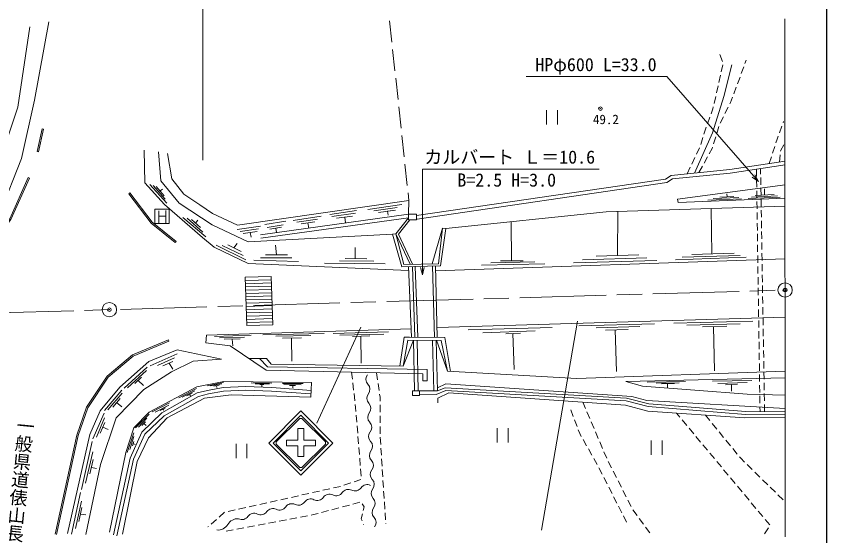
# Model space of a CAD drawing. Units: millimetres, scale not verified. Extents: x 40000 to 680000, y 20000 to 380000.
# Drawn here: x 466356 to 579000, y 259562 to 331708 of the extents above; entities that cross this region are included whole.
import ezdxf
from ezdxf.enums import TextEntityAlignment as Align

# ---------------------------------------------------------------- set-up
doc = ezdxf.new("R2010")
doc.units = ezdxf.units.MM
doc.header["$LTSCALE"] = 1000
doc.header["$PDMODE"] = 32
doc.header["$PDSIZE"] = 500
doc.linetypes.add('CHAIN', pattern=[18.5, 12, -1.5, 3.5, -1.5])
for name, color, linetype, lineweight in [('M-BGD', 7, 'Continuous', 13), ('M-BMK', 2, 'CHAIN', 13), ('M-STR-HTXT', 7, 'Continuous', 13), ('M-STR-STRC', 7, 'Continuous', 13), ('M-TTL-BAND', 7, 'Continuous', 25), ('M-WORK', 1, 'Continuous', 13)]:
    doc.layers.add(name, color=color, linetype=linetype, lineweight=lineweight)
doc.layers.add('M-BMK-HTXT', color=7, linetype='Continuous')
doc.layers.add('M-OTRS', color=6, linetype='Continuous')
doc.styles.add('@ＭＳ ゴシック', font='')
doc.styles.add('ＭＳ ゴシック', font='')
doc.styles.get('@ＭＳ ゴシック').set_extended_font_data('@MS Gothic')
doc.styles.get('ＭＳ ゴシック').set_extended_font_data('MS Gothic')

msp = doc.modelspace()

# ---------------------------------------------------------------- linework, layer by layer
at = {"layer": 'M-BGD'}
msp.add_line((573230, 259416), (573187, 331355), dxfattribs=at)
for centre in [(573210, 293690), (479309, 290959)]:
    msp.add_circle(centre, 1000, dxfattribs=at)
for p in [(573210, 293690), (479309, 290959)]:
    msp.add_point(p, dxfattribs=at)
at = {"layer": 'M-BMK'}
msp.add_line((462368, 290466), (573210, 293690), dxfattribs=at)
at = {"layer": 'M-OTRS'}
msp.add_point((573210, 293690), dxfattribs=at)
at = {"layer": 'M-STR-HTXT'}
for p, q in [((492296, 311720), (492296, 342526)), ((556767, 323327), (537235, 323327)), ((569488, 308780), (556767, 323327)), ((522798, 295796), (522798, 310487)), ((522798, 310487), (547388, 310487)), ((569488, 308780), (568642, 309368)), ((569488, 308780), (569018, 309697)), ((522798, 295796), (522548, 296796)), ((522798, 295796), (523048, 296796))]:
    msp.add_line(p, q, dxfattribs=at)
at = {"layer": 'M-STR-STRC'}
for p, q in [((498188, 295457), (501808, 295566)), ((498389, 288748), (498188, 295457)), ((501808, 295566), (502009, 288857)), ((498201, 295008), (501822, 295116)), ((498215, 294558), (501835, 294666)), ((498228, 294108), (501849, 294217)), ((498242, 293658), (501862, 293767)), ((498255, 293208), (501876, 293317)), ((498269, 292759), (501889, 292867)), ((498282, 292309), (501903, 292418)), ((498296, 291859), (501916, 291968)), ((498309, 291409), (501929, 291518)), ((498323, 290960), (501943, 291068)), ((498336, 290510), (501956, 290618)), ((498350, 290060), (501970, 290169)), ((498363, 289610), (501983, 289719)), ((498377, 289160), (501997, 289269)), ((502009, 288857), (498389, 288748)), ((514244, 288527), (508111, 275222)), ((544359, 289375), (539358, 260347)), ((505765, 275852), (502498, 272585)), ((507927, 272839), (506316, 272839)), ((501459, 272436), (505914, 267982)), ((502053, 272436), (505914, 268576))]:
    msp.add_line(p, q, dxfattribs=at)
for points in [[(505914, 267982), (510368, 272436), (505914, 276891), (501459, 272436)], [(505914, 268576), (509775, 272436), (505914, 276297), (502053, 272436)], [(502498, 272585), (502498, 272288), (505765, 269021), (506062, 269021), (509329, 272288), (509329, 272585), (506062, 275852), (505765, 275852)], [(506316, 272839), (506316, 274475), (505511, 274475), (505511, 272839), (503900, 272839), (503900, 272034), (505511, 272034), (505511, 270549), (506316, 270549), (506316, 272034), (507927, 272034), (507927, 272839)]]:
    msp.add_lwpolyline(points, dxfattribs=at)
at = {"layer": 'M-TTL-BAND'}
msp.add_line((579000, 20000), (579000, 370000), dxfattribs=at)
at = {"layer": 'M-WORK'}
for p, q in [((466601, 319096), (468259, 330246)), ((468880, 320047), (470881, 330911)), ((518562, 328083), (518241, 331066)), ((518990, 324106), (518669, 327089)), ((564490, 325440), (564153, 326382)), ((567632, 325142), (567799, 325596)), ((564336, 323988), (564558, 324963)), ((564712, 320564), (565798, 324967)), ((567113, 323735), (567459, 324673)), ((564004, 322525), (564225, 323500)), ((519418, 320129), (519097, 323112)), ((566594, 322327), (566940, 323265)), ((563671, 321063), (563893, 322038)), ((566075, 320920), (566421, 321858)), ((467088, 311944), (468880, 320047)), ((563111, 315532), (564712, 320564)), ((563339, 319600), (563560, 320575)), ((565627, 319706), (565901, 320451)), ((461965, 305459), (466601, 319096)), ((519846, 316152), (519525, 319135)), ((562918, 318163), (563168, 318849)), ((563168, 318849), (563228, 319112)), ((564852, 318186), (565306, 319077)), ((565533, 319522), (565627, 319706)), ((540072, 318685), (540072, 316685)), ((541572, 316685), (541572, 318685)), ((562403, 316755), (562746, 317694)), ((564171, 316850), (564625, 317741)), ((572946, 316924), (573003, 317076)), ((469275, 312900), (469946, 316053)), ((469470, 312858), (470141, 316012)), ((470141, 316012), (469946, 316053)), ((560600, 309931), (563111, 315532)), ((561920, 315335), (562082, 315875)), ((562082, 315875), (562231, 316285)), ((563708, 315424), (564005, 316379)), ((572423, 315518), (572772, 316455)), ((520274, 312175), (519953, 315158)), ((561489, 313898), (561776, 314856)), ((563262, 313992), (563559, 314947)), ((571924, 314104), (572088, 314617)), ((572088, 314617), (572249, 315050)), ((560883, 312530), (561319, 313430)), ((562670, 312622), (563054, 313321)), ((563054, 313321), (563114, 313515)), ((571467, 312675), (571771, 313628)), ((572603, 313131), (573028, 313839)), ((469470, 312858), (469275, 312900)), ((484160, 313126), (484246, 308581)), ((486133, 312895), (486476, 308835)), ((487362, 312666), (487991, 309121)), ((560229, 311180), (560665, 312080)), ((561947, 311308), (562429, 312184)), ((571010, 311247), (571314, 312199)), ((572450, 311464), (572541, 312460)), ((572587, 312958), (572603, 313131)), ((464166, 304542), (467088, 311944)), ((520702, 308198), (520381, 311181)), ((565517, 310418), (573199, 311577)), ((565579, 309922), (573199, 311071)), ((557376, 309612), (565517, 310418)), ((557545, 309126), (565579, 309922)), ((559576, 309830), (560011, 310730)), ((561225, 309993), (561707, 310869)), ((569221, 310471), (569236, 309471)), ((569809, 309792), (569796, 310558)), ((468187, 309212), (468004, 309293)), ((486476, 308835), (488992, 305748)), ((487991, 309121), (489649, 307006)), ((522003, 304030), (556588, 309103)), ((556588, 309103), (557376, 309612)), ((556768, 308624), (557545, 309126)), ((569244, 308971), (569259, 307972)), ((569833, 308292), (569817, 309292)), ((484246, 308581), (486952, 305541)), ((484921, 308352), (487284, 305734)), ((485398, 308188), (487036, 306324)), ((485827, 308086), (486934, 306776)), ((486348, 307470), (486686, 307691)), ((522076, 303536), (556768, 308624)), ((558232, 306307), (573201, 308303)), ((569858, 306793), (569842, 307792)), ((570366, 306867), (570341, 307743)), ((482007, 307046), (482166, 307167)), ((489649, 307006), (491879, 305519)), ((520926, 306110), (520809, 307203)), ((573202, 306426), (558346, 305850)), ((563217, 306388), (566758, 306552)), ((564149, 306574), (566102, 306676)), ((565133, 306625), (565109, 307026)), ((568093, 306399), (572498, 306591)), ((568534, 306602), (572137, 306783)), ((569053, 306794), (571696, 306941)), ((569266, 307472), (569281, 306472)), ((486952, 305541), (492251, 300966)), ((488992, 305748), (493566, 302717)), ((491879, 305519), (493633, 304318)), ((497102, 302679), (520926, 306110)), ((515221, 304865), (519948, 305551)), ((520885, 304210), (520926, 306110)), ((548325, 304526), (573203, 305336)), ((558346, 305850), (558232, 306307)), ((562488, 306184), (567164, 306371)), ((569289, 305972), (569304, 304972)), ((569883, 305293), (569866, 306293)), ((487631, 304921), (485631, 304921)), ((485631, 304921), (485631, 302921)), ((486172, 303006), (486172, 304705)), ((487163, 304716), (487163, 303011)), ((487631, 302921), (487631, 304921)), ((493633, 304318), (497102, 302679)), ((500304, 301367), (520885, 304210)), ((509935, 304179), (513645, 304712)), ((510240, 303899), (513518, 304356)), ((516060, 304674), (519312, 305132)), ((516720, 304445), (519058, 304776)), ((519058, 304776), (517945, 304618)), ((517945, 304618), (518067, 304090)), ((520885, 304210), (522003, 304210)), ((520885, 303448), (520885, 304210)), ((522003, 304210), (522003, 303448)), ((526069, 302241), (548325, 304526)), ((549936, 298484), (549939, 304578)), ((563017, 298698), (562912, 305001)), ((569311, 304472), (569326, 303472)), ((569908, 303793), (569891, 304793)), ((486172, 303921), (487163, 303921)), ((489508, 303777), (492710, 301058)), ((490118, 303650), (492303, 301744)), ((490728, 303473), (491973, 302380)), ((491294, 302976), (491617, 303371)), ((500372, 300872), (520885, 303705)), ((500901, 302781), (503823, 303264)), ((504865, 303353), (508728, 303937)), ((505348, 303099), (508220, 303505)), ((505933, 302870), (507839, 303149)), ((506903, 303012), (507033, 302297)), ((510875, 303645), (513112, 303950)), ((512008, 303799), (512136, 303002)), ((519119, 301498), (520885, 303705)), ((519469, 301456), (521063, 303448)), ((522003, 303448), (520885, 303448)), ((535170, 297751), (535162, 303174)), ((569932, 302293), (569916, 303293)), ((485631, 302921), (487631, 302921)), ((493566, 302717), (498598, 300373)), ((497064, 302095), (500291, 302578)), ((497496, 301815), (500011, 302196)), ((501231, 302349), (503442, 302730)), ((501612, 302146), (503239, 302425)), ((503239, 302425), (502415, 302284)), ((502415, 302284), (502532, 301675)), ((524145, 297327), (525613, 302274)), ((525046, 297344), (525613, 302274)), ((525332, 297057), (526069, 302241)), ((525613, 302274), (526069, 302241)), ((569334, 302972), (569349, 301972)), ((492251, 300966), (493871, 299651)), ((497902, 301536), (499859, 301815)), ((498598, 300373), (518649, 301466)), ((498859, 301672), (498995, 301027)), ((518649, 301466), (519119, 301498)), ((518649, 301466), (519945, 296929)), ((519119, 301498), (520211, 297254)), ((521097, 297270), (519119, 301498)), ((521425, 297276), (519469, 301456)), ((569356, 301472), (569371, 300472)), ((569957, 300793), (569941, 301793)), ((488448, 300286), (488574, 300441)), ((493871, 299651), (498598, 297364)), ((494127, 299896), (498269, 297863)), ((494965, 299870), (497913, 298473)), ((495753, 299947), (497608, 299032)), ((496599, 299529), (497075, 300150)), ((502513, 298574), (502411, 299896)), ((569379, 299972), (569394, 298973)), ((569982, 299294), (569965, 300293)), ((500988, 298574), (504063, 298574)), ((513448, 298024), (513447, 299597)), ((546966, 298382), (552887, 298585)), ((560225, 298602), (566121, 298805)), ((570007, 297794), (569990, 298794)), ((499387, 297812), (505588, 297634)), ((500327, 298168), (504673, 298168)), ((509190, 297424), (517614, 297310)), ((511287, 297742), (516064, 297691)), ((512049, 298047), (515099, 297996)), ((524645, 296361), (573207, 298008)), ((532324, 297480), (538406, 297598)), ((533679, 297751), (536813, 297751)), ((543814, 297467), (555377, 297797)), ((545060, 297899), (553980, 298178)), ((557955, 297890), (567815, 298229)), ((558886, 298263), (566968, 298500)), ((569401, 298473), (569416, 297473)), ((498598, 297364), (520878, 296414)), ((519945, 296929), (525332, 297057)), ((520211, 297254), (525046, 297344)), ((520856, 296951), (521283, 287129)), ((521417, 296960), (521759, 287126)), ((521817, 296974), (522160, 287123)), ((524229, 297030), (524470, 287106)), ((524629, 297040), (524870, 287103)), ((531019, 297132), (539812, 297335)), ((569423, 296973), (569438, 295973)), ((570032, 296294), (570015, 297294)), ((569446, 295473), (569461, 294473)), ((570056, 294794), (570040, 295794)), ((570081, 293294), (570065, 294294)), ((569468, 293973), (569483, 292973)), ((569491, 292473), (569506, 291473)), ((570106, 291795), (570089, 292794)), ((569513, 290974), (569528, 289974)), ((570131, 290295), (570114, 291295)), ((524837, 288471), (573212, 289931)), ((570155, 288795), (570139, 289795)), ((529183, 288139), (540848, 288495)), ((544526, 288705), (555073, 289009)), ((546940, 288425), (553014, 288603)), ((557755, 289107), (568733, 289386)), ((559534, 288802), (566980, 288980)), ((561719, 288573), (565124, 288675)), ((563262, 288619), (563417, 282466)), ((569536, 289474), (569551, 288474)), ((492805, 287439), (521232, 288292)), ((493929, 287245), (498995, 287398)), ((500621, 287461), (509143, 287648)), ((502434, 287258), (507313, 287377)), ((510400, 287671), (518074, 287874)), ((511349, 287433), (517431, 287569)), ((513077, 287247), (515499, 287315)), ((514243, 287280), (514284, 283524)), ((531191, 287758), (538459, 288012)), ((534401, 287605), (536434, 287690)), ((535368, 287646), (535549, 282629)), ((548262, 288095), (551413, 288222)), ((549614, 288149), (549793, 282364)), ((569558, 287974), (569573, 286974)), ((570180, 287295), (570164, 288295)), ((487587, 286577), (487510, 286761)), ((494624, 287042), (498063, 287144)), ((495234, 286856), (497487, 286907)), ((496385, 286882), (496437, 285958)), ((503366, 286987), (505992, 287055)), ((504626, 287020), (504662, 283793)), ((520283, 287121), (519657, 283128)), ((520780, 286733), (520113, 283122)), ((520113, 283122), (521579, 286715)), ((520993, 287132), (520283, 287121)), ((520780, 286733), (525398, 286699)), ((520993, 287132), (525913, 287095)), ((521579, 286715), (521694, 279695)), ((522079, 286724), (522194, 279703)), ((524204, 286708), (524397, 279696)), ((524704, 286704), (524897, 279693)), ((526302, 282400), (524760, 286704)), ((525398, 286699), (526302, 282400)), ((525913, 287095), (526716, 282377)), ((569581, 286474), (569596, 285474)), ((570205, 285795), (570188, 286795)), ((488707, 285361), (484781, 283760)), ((488707, 285361), (494868, 284087)), ((496094, 285915), (501075, 282551)), ((570230, 284296), (570213, 285295)), ((484952, 283139), (488713, 284841)), ((485969, 283215), (488357, 284257)), ((498657, 284184), (501145, 284187)), ((501263, 283037), (500157, 284186)), ((501145, 284187), (501792, 283374)), ((569603, 284974), (569618, 283974)), ((484781, 283760), (480740, 280177)), ((481348, 280068), (484533, 282965)), ((486731, 283139), (488129, 283774)), ((487635, 283549), (488103, 282707)), ((523454, 282653), (501263, 283037)), ((501792, 283374), (520113, 283122)), ((569626, 283474), (569641, 282474)), ((570254, 282796), (570238, 283796)), ((481822, 280102), (484465, 282508)), ((484095, 279892), (487945, 282331)), ((501075, 282551), (522874, 282058)), ((512958, 282282), (513073, 281289)), ((516430, 282204), (516574, 281214)), ((522874, 282058), (522859, 281086)), ((523451, 281087), (523454, 282653)), ((526302, 282400), (544275, 281390)), ((544275, 281390), (573216, 282399)), ((569648, 281975), (569663, 280975)), ((570279, 281296), (570263, 282296)), ((482855, 280712), (483787, 281593)), ((483309, 281141), (484041, 280407)), ((495222, 280971), (491457, 280256)), ((492911, 280404), (495170, 280841)), ((493288, 280374), (494929, 280683)), ((493800, 280359), (494545, 280494)), ((507382, 280838), (495222, 280971)), ((498986, 280784), (501877, 280762)), ((499573, 280668), (501568, 280653)), ((500213, 280577), (500770, 280570)), ((500507, 280573), (500507, 280268)), ((503360, 280722), (506228, 280700)), ((503563, 280564), (505957, 280541)), ((507382, 280838), (507301, 278822)), ((513130, 280792), (513244, 279799)), ((516646, 280720), (516790, 279730)), ((522859, 281086), (523451, 281087)), ((524885, 280110), (526064, 280645)), ((526064, 280645), (551930, 278913)), ((573217, 281505), (551055, 280986)), ((551055, 280986), (553393, 280326)), ((554039, 280873), (559385, 280971)), ((555274, 280745), (558489, 280813)), ((556042, 280647), (557842, 280692)), ((556870, 280668), (556878, 280150)), ((563131, 281022), (568570, 281141)), ((563860, 280717), (567943, 280853)), ((564927, 280531), (566604, 280599)), ((565741, 280564), (565740, 279650)), ((570304, 279796), (570288, 280796)), ((480740, 280177), (478034, 276898)), ((478637, 276972), (481051, 279767)), ((480264, 275927), (484095, 279892)), ((491457, 280256), (484825, 276749)), ((488948, 278714), (491404, 280035)), ((489428, 278787), (491156, 279702)), ((490083, 278990), (490806, 279363)), ((494181, 280428), (494244, 280148)), ((504331, 280428), (505167, 280428)), ((504794, 280428), (504794, 280101)), ((521414, 279690), (522397, 279707)), ((521425, 279046), (521414, 279690)), ((522397, 279707), (522408, 279063)), ((522397, 279707), (524897, 279693)), ((524726, 279194), (526038, 279718)), ((524897, 279693), (525972, 280123)), ((524933, 278694), (526483, 279431)), ((525972, 280123), (551183, 278680)), ((526038, 279718), (551121, 278283)), ((526483, 279431), (551011, 277717)), ((553393, 280326), (567942, 279233)), ((569671, 280475), (569686, 279475)), ((479094, 277048), (481077, 279352)), ((479772, 277438), (480805, 278641)), ((487346, 275933), (492531, 278652)), ((490447, 279178), (490568, 279002)), ((492531, 278652), (496209, 279154)), ((496209, 279154), (507301, 278822)), ((513302, 279302), (513416, 278309)), ((516863, 279235), (516927, 278794)), ((516927, 278794), (516927, 278240)), ((522408, 279063), (521425, 279046)), ((522405, 279207), (524726, 279194)), ((524933, 278033), (524933, 278694)), ((551121, 278283), (554192, 277496)), ((551183, 278680), (554258, 277892)), ((551930, 278913), (553980, 278364)), ((553980, 278364), (573219, 277226)), ((567942, 279233), (573218, 279107)), ((569693, 278975), (569708, 277975)), ((570329, 278296), (570312, 279296)), ((480304, 278057), (481026, 277472)), ((485249, 276768), (487638, 278022)), ((485655, 276717), (487553, 277717)), ((486378, 276960), (487090, 277310)), ((486745, 277141), (486853, 277005)), ((513473, 277812), (513525, 277364)), ((513525, 277364), (513569, 276817)), ((516927, 277740), (516927, 276740)), ((545076, 278132), (545471, 277213)), ((551011, 277717), (554115, 276849)), ((554192, 277496), (567709, 276425)), ((554258, 277892), (567727, 276825)), ((569716, 277475), (569726, 276803)), ((570354, 276797), (570337, 277796)), ((478034, 276898), (476604, 273640)), ((477023, 273020), (478573, 276603)), ((484825, 276749), (482709, 274529)), ((482954, 274530), (484818, 276462)), ((513609, 276318), (513689, 275321)), ((516927, 276240), (516927, 275240)), ((543408, 277071), (543762, 276136)), ((545668, 276754), (546063, 275835)), ((554115, 276849), (567599, 275962)), ((558578, 276033), (558116, 276586)), ((562134, 276321), (562767, 275547)), ((567599, 275962), (573220, 276012)), ((567709, 276425), (573220, 276366)), ((567727, 276825), (573220, 276766)), ((477506, 273274), (478624, 275943)), ((478040, 273833), (478650, 275282)), ((478091, 269466), (480264, 275927)), ((483361, 274649), (484530, 275886)), ((483819, 274886), (484310, 275377)), ((484073, 275140), (484411, 274886)), ((484729, 273182), (487346, 275933)), ((543940, 275669), (544294, 274734)), ((546261, 275375), (546655, 274457)), ((559539, 274882), (558898, 275649)), ((563084, 275160), (563717, 274386)), ((478377, 274635), (479132, 274316)), ((482709, 274529), (481613, 271127)), ((482679, 273870), (481798, 271142)), ((513729, 274823), (513809, 273826)), ((516927, 274740), (516927, 273740)), ((533215, 274507), (533215, 272507)), ((534715, 272507), (534715, 274507)), ((544472, 274266), (544666, 273755)), ((544666, 273755), (544888, 273360)), ((546853, 273997), (547248, 273079)), ((560501, 273731), (559860, 274498)), ((564034, 273999), (564667, 273225)), ((476604, 273640), (473498, 259898)), ((475416, 265974), (476915, 272658)), ((482696, 273361), (482137, 271549)), ((482713, 272650), (482510, 272074)), ((483166, 269866), (484729, 273182)), ((513850, 273328), (513930, 272331)), ((516942, 273240), (517005, 272242)), ((545134, 272925), (545625, 272054)), ((547445, 272619), (547840, 271700)), ((554615, 272809), (554615, 270809)), ((556115, 270809), (556115, 272809)), ((561462, 272579), (560821, 273347)), ((564984, 272838), (565617, 272064)), ((482608, 272353), (482899, 272243)), ((496913, 272342), (496913, 270342)), ((498413, 270342), (498413, 272342)), ((513970, 271833), (514050, 270836)), ((517037, 271743), (517100, 270745)), ((545871, 271618), (546362, 270747)), ((562424, 271428), (561783, 272196)), ((565933, 271677), (566567, 270903)), ((475975, 266889), (476991, 271209)), ((481613, 271127), (479302, 260063)), ((548037, 271241), (548432, 270322)), ((563386, 270277), (562745, 271044)), ((566883, 270516), (567041, 270324)), ((476033, 259746), (478091, 269466)), ((476610, 268160), (477068, 270142)), ((481108, 259764), (483166, 269866)), ((514090, 270337), (514170, 269341)), ((517132, 270246), (517195, 269248)), ((546608, 270312), (547099, 269441)), ((548640, 269868), (549094, 268977)), ((564347, 269126), (563706, 269893)), ((567041, 270324), (567577, 269798)), ((567934, 269448), (568648, 268747)), ((476814, 269043), (477500, 268922)), ((514210, 268842), (514291, 267846)), ((517226, 268749), (517290, 267751)), ((547333, 268999), (547788, 268108)), ((549320, 268531), (549773, 267639)), ((565309, 267974), (564668, 268742)), ((569004, 268397), (569718, 267697)), ((514261, 267393), (513316, 267065)), ((517321, 267252), (517385, 266254)), ((548015, 267663), (548470, 266773)), ((550000, 267194), (550453, 266302)), ((566270, 266823), (565629, 267591)), ((570075, 267346), (570789, 266646)), ((509959, 266095), (508983, 265878)), ((511423, 266421), (510447, 266204)), ((512844, 266901), (511899, 266573)), ((548698, 266327), (549153, 265437)), ((550680, 265857), (551133, 264965)), ((567232, 265672), (566591, 266440)), ((571146, 266296), (571859, 265595)), ((474044, 259782), (475289, 265576)), ((504102, 264791), (503126, 264574)), ((505567, 265117), (504590, 264900)), ((507031, 265443), (506055, 265226)), ((508495, 265769), (507519, 265552)), ((517416, 265755), (517441, 265357)), ((517441, 265357), (517483, 264758)), ((549380, 264992), (549835, 264101)), ((568194, 264521), (567553, 265288)), ((572216, 265245), (572930, 264545)), ((474577, 260570), (475416, 264382)), ((499710, 263813), (498734, 263596)), ((501174, 264139), (500198, 263922)), ((502638, 264465), (501662, 264248)), ((511687, 263573), (512653, 263831)), ((513136, 263960), (514102, 264218)), ((514447, 264012), (514697, 263584)), ((517518, 264259), (517587, 263261)), ((550063, 263656), (550518, 262765)), ((551359, 264519), (551812, 263628)), ((569155, 263370), (568514, 264137)), ((475069, 261536), (475475, 263467)), ((475287, 262573), (476051, 262450)), ((495323, 262824), (494572, 262165)), ((496782, 263161), (495806, 262944)), ((498246, 263487), (497270, 263270)), ((507334, 262436), (507664, 262498)), ((507664, 262498), (508306, 262669)), ((508789, 262798), (509755, 263057)), ((510238, 263186), (511204, 263444)), ((514461, 262608), (514297, 261926)), ((514697, 263584), (514579, 263094)), ((517622, 262762), (517691, 261765)), ((552039, 263182), (552042, 263177)), ((552042, 263177), (552632, 262377)), ((570117, 262218), (569476, 262986)), ((494196, 261835), (493445, 261175)), ((501438, 261323), (502421, 261509)), ((502912, 261601), (503895, 261787)), ((504386, 261879), (505369, 262065)), ((505860, 262157), (506843, 262343)), ((514297, 261926), (514414, 261652)), ((550745, 262320), (551184, 261461)), ((552929, 261975), (553522, 261170)), ((571078, 261067), (570437, 261835)), ((493069, 260845), (492998, 260782)), ((495542, 260211), (496525, 260396)), ((497016, 260489), (497999, 260674)), ((498490, 260767), (499473, 260952)), ((499964, 261045), (500947, 261230)), ((514611, 261192), (514640, 261126)), ((517726, 261266), (517727, 261240)), ((553819, 260767), (554412, 259963)), ((570347, 259839), (570916, 260662))]:
    msp.add_line(p, q, dxfattribs=at)
for points in [[(458986, 298657), (463052, 300483), (465451, 303569), (468004, 309293)], [(459068, 298474), (463179, 300321), (465623, 303466), (468187, 309212)], [(488448, 300286), (485127, 302970), (482007, 307046)], [(488574, 300441), (485272, 303110), (482166, 307167)], [(492805, 287439), (492701, 286373), (496094, 285915)], [(487510, 286761), (482500, 284674), (478983, 281730), (476122, 277419), (474789, 273535), (471748, 259795)], [(487587, 286577), (482605, 284501), (479133, 281595), (476303, 277330), (474982, 273480), (471944, 259752)], [(487945, 282331), (490928, 283799), (494868, 284087)], [(507338, 279755), (501871, 280140), (498219, 280275), (495129, 280139), (492951, 279744), (491494, 279389), (486603, 276632), (483803, 273972), (482194, 270349), (479859, 259672)], [(507318, 279255), (501844, 279641), (498221, 279775), (495185, 279641), (493055, 279255), (491679, 278919), (486903, 276227), (484219, 273678), (482672, 270193), (480347, 259565)]]:
    msp.add_lwpolyline(points, dxfattribs=at)
for centre, radius, start, end in [((515954, 281293), 999, 141.19528, 224.05368), ((514518, 279903), 999, 321.19528, 44.05368), ((516075, 278651), 999, 141.19528, 224.05368), ((514639, 277262), 999, 321.19528, 44.05368), ((516196, 276010), 999, 141.19528, 224.05368), ((514760, 274620), 999, 321.19528, 44.05368), ((516317, 273368), 999, 141.19528, 224.05368), ((514881, 271979), 999, 321.19528, 44.05368), ((516438, 270726), 999, 141.19528, 224.05368), ((515002, 269337), 999, 321.19528, 44.05368), ((516559, 268085), 999, 141.19528, 224.05368), ((515123, 266695), 999, 321.19528, 44.05368), ((512514, 264967), 1038, 63.59666, 144.80845), ((513438, 266827), 1038, 243.59666, 324.80845), ((515135, 265630), 1038, 63.59666, 144.80845), ((516680, 265443), 999, 141.19528, 224.05368), ((508197, 265501), 1038, 243.59666, 324.80845), ((509894, 264304), 1038, 63.59666, 144.80845), ((510818, 266164), 1038, 243.59666, 324.80845), ((515244, 264054), 999, 321.19528, 44.05368), ((504654, 262978), 1038, 63.59666, 144.80845), ((505577, 264838), 1038, 243.59666, 324.80845), ((507274, 263641), 1038, 63.59666, 144.80845), ((499413, 261651), 1038, 63.59666, 144.80845), ((500336, 263511), 1038, 243.59666, 324.80845), ((502033, 262315), 1038, 63.59666, 144.80845), ((502957, 264174), 1038, 243.59666, 324.80845), ((516801, 262801), 999, 141.19528, 224.05368), ((497102, 260378), 1548, 84.34587, 150.38521), ((497716, 262848), 1038, 243.59666, 324.80845), ((515365, 261412), 999, 321.19528, 44.05368), ((494411, 261908), 1548, 264.34587, 330.38521)]:
    msp.add_arc(centre, radius, start, end, dxfattribs=at)
msp.add_point((547541, 318876), dxfattribs=at)

# ---------------------------------------------------------------- texts
at = {"layer": 'M-BMK-HTXT', "style": '@ＭＳ ゴシック'}
msp.add_text('一般県道俵山長門古市停線', height=1833, rotation=264.341, dxfattribs=at).set_placement((466280, 261148), align=Align.MIDDLE_CENTER)
at = {"layer": 'M-STR-HTXT', "style": 'ＭＳ ゴシック'}
for s, p in [('HPφ600 L=33.0', (546922, 323527)), ('カルバート Ｌ＝10.6', (534934, 310687))]:
    msp.add_text(s, height=1833, dxfattribs=at).set_placement(p, align=Align.BOTTOM_CENTER)
msp.add_text('B=2.5 H=3.0', height=1833, dxfattribs=at).set_placement((527663, 308965), align=Align.MIDDLE_LEFT)
at = {"layer": 'M-WORK', "style": 'ＭＳ ゴシック'}
msp.add_text('49.2', height=1320, dxfattribs=at).set_placement((546510, 317381), align=Align.MIDDLE_LEFT)

doc.saveas('drawing.dxf')
